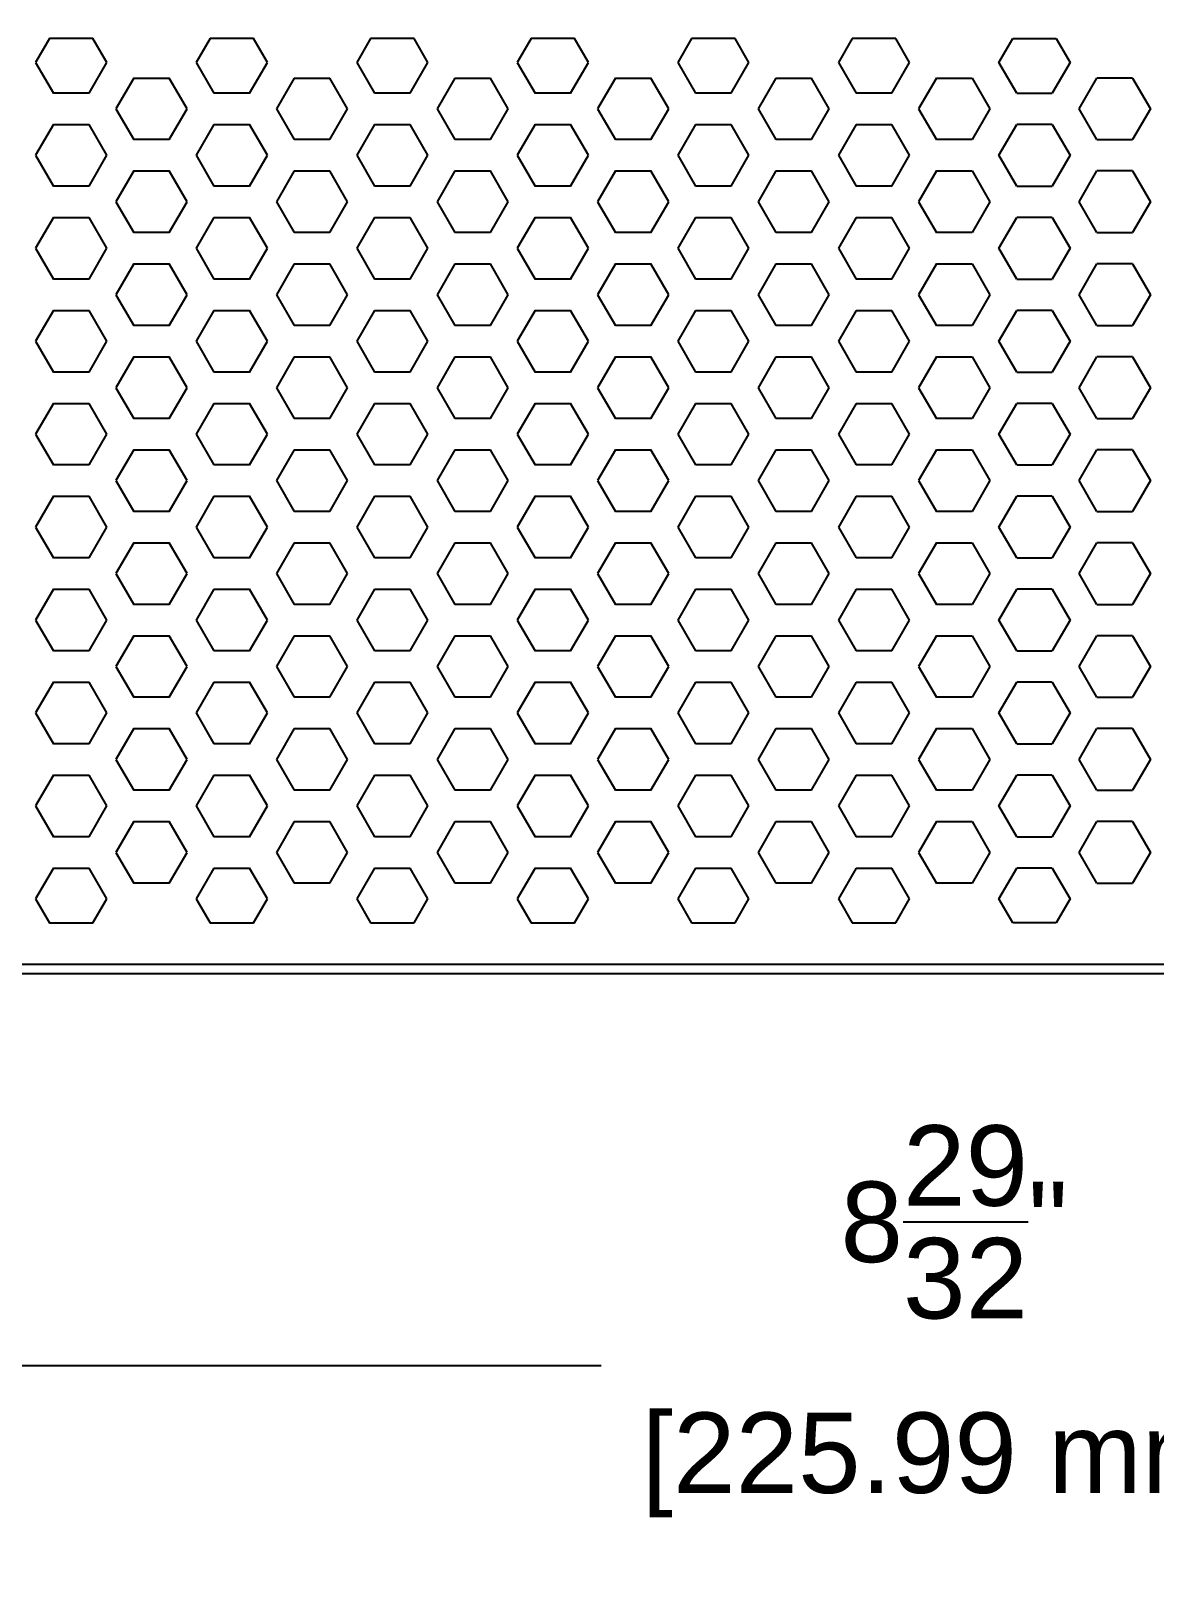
# Model space of a CAD drawing. Header units: inches. Extents: x 0.1 to 21.8, y 1.5 to 18.3.
# Drawn here: x 9.96 to 12.055, y 9.399 to 12.295 of the extents above; entities that cross this region are included whole.
import ezdxf

# ---------------------------------------------------------------- set-up
doc = ezdxf.new("R2010")
doc.units = ezdxf.units.IN
doc.header["$MEASUREMENT"] = 0
doc.layers.get('Defpoints').update_dxf_attribs({"color": 1})
doc.layers.add('Honeycomb', color=7, linetype='Continuous', true_color=0xffffff)
doc.styles.get("Standard").update_dxf_attribs({"font": 'Arial.ttf'})
doc.dimstyles.new('.1 DIM', dxfattribs={"dimscale": 0, "dimtxt": 0.15, "dimasz": 0.1, "dimexe": 0.18, "dimexo": 0.0625, "dimgap": 0.09, "dimtad": 0, "dimtih": 1, "dimtoh": 1, "dimdec": 5, "dimzin": 0, "dimdsep": 46, "dimlunit": 4, "dimtxsty": 'Standard', "dimcen": 0.09, "dimadec": 0, "dimazin": 0, "dimtfac": 1, "dimtdec": 5, "dimtofl": 0, "dimtmove": 0, "dimatfit": 3, "dimfxl": 1, "dimtolj": 1, "dimtzin": 0, "dimarcsym": 0})

# ---------------------------------------------------------------- blocks, each defined once
blk = doc.blocks.new('*D34')
at = {"layer": 'Defpoints', "color": 0, "lineweight": -2, "transparency": 16777216}
for p, q in [((5.7391, 11.5196), (5.7391, 13.0407)), ((17.6225, 11.5196), (17.6225, 13.0407)), ((5.8391, 12.8607), (11.0229, 12.8607)), ((17.5225, 12.8607), (12.3387, 12.8607))]:
    blk.add_line(p, q, dxfattribs=at)
at = {"layer": 'Defpoints', "color": 0, "transparency": 16777216}
for p in [(17.6225, 12.8607), (5.7391, 11.4571), (17.6225, 11.4571)]:
    blk.add_point(p, dxfattribs=at)
for points in [[(5.8391, 12.8773), (5.8391, 12.844), (5.7391, 12.8607)], [(17.5225, 12.8773), (17.5225, 12.844), (17.6225, 12.8607)]]:
    blk.add_solid(points, dxfattribs=at)
at = {"layer": 'Defpoints', "color": 0, "transparency": 16777216, "char_height": 0.15, "attachment_point": 5}
for s, insert in [('\\A1;11{\\H1x;\\S7/8;}"', (11.6808, 13.125)), ('\\A1;[301.84 mm]', (11.6808, 12.6752))]:
    blk.add_mtext(s, dxfattribs=dict(at, insert=insert))
blk = doc.blocks.new('*D35')
at = {"layer": 'Defpoints', "color": 0, "lineweight": -2, "transparency": 16777216}
for p, q in [((7.2322, 10.6786), (7.2322, 9.6283)), ((16.1294, 10.6786), (16.1294, 9.6283)), ((7.3322, 9.8083), (11.0229, 9.8083)), ((16.0294, 9.8083), (12.3387, 9.8083))]:
    blk.add_line(p, q, dxfattribs=at)
at = {"layer": 'Defpoints', "color": 0, "transparency": 16777216}
for p in [(7.2322, 10.7411), (16.1294, 10.7411), (16.1294, 9.8083)]:
    blk.add_point(p, dxfattribs=at)
for points in [[(7.3322, 9.8249), (7.3322, 9.7916), (7.2322, 9.8083)], [(16.0294, 9.8249), (16.0294, 9.7916), (16.1294, 9.8083)]]:
    blk.add_solid(points, dxfattribs=at)
at = {"layer": 'Defpoints', "color": 0, "transparency": 16777216, "char_height": 0.15, "attachment_point": 5}
for s, insert in [('\\A1;8{\\H1x;\\S29/32;}"', (11.6808, 10.0757)), ('\\A1;[225.99 mm]', (11.6808, 9.6228))]:
    blk.add_mtext(s, dxfattribs=dict(at, insert=insert))

msp = doc.modelspace()

# ---------------------------------------------------------------- linework, layer by layer
at = {"layer": 'Honeycomb', "color": 250, "linetype": 'Continuous'}
for p, q in [((9.994696, 12.281185), (9.968936, 12.236569)), ((10.075761, 12.281185), (9.994696, 12.281185)), ((10.10152, 12.236569), (10.075761, 12.281185)), ((10.293891, 12.281185), (10.268131, 12.236569)), ((10.374956, 12.281185), (10.293891, 12.281185)), ((10.400715, 12.236569), (10.374956, 12.281185)), ((10.593086, 12.281185), (10.567326, 12.236569)), ((10.674151, 12.281185), (10.593086, 12.281185)), ((10.69991, 12.236569), (10.674151, 12.281185)), ((10.892281, 12.281185), (10.866522, 12.236569)), ((10.973346, 12.281185), (10.892281, 12.281185)), ((10.999105, 12.236569), (10.973346, 12.281185)), ((11.191476, 12.281185), (11.165717, 12.236569)), ((11.272541, 12.281185), (11.191476, 12.281185)), ((11.2983, 12.236569), (11.272541, 12.281185)), ((11.490671, 12.281185), (11.464912, 12.236569)), ((11.571736, 12.281185), (11.490671, 12.281185)), ((11.597495, 12.236569), (11.571736, 12.281185)), ((11.764107, 12.236569), (11.789866, 12.281185)), ((11.789866, 12.281185), (11.870931, 12.281185)), ((11.870931, 12.281185), (11.89669, 12.236569)), ((9.968936, 12.236569), (10.002082, 12.179158)), ((10.068374, 12.179158), (10.10152, 12.236569)), ((10.268131, 12.236569), (10.301277, 12.179158)), ((10.367569, 12.179158), (10.400715, 12.236569)), ((10.567326, 12.236569), (10.600472, 12.179158)), ((10.666764, 12.179158), (10.69991, 12.236569)), ((10.866522, 12.236569), (10.899667, 12.179158)), ((10.965959, 12.179158), (10.999105, 12.236569)), ((11.165717, 12.236569), (11.198862, 12.179158)), ((11.265154, 12.179158), (11.2983, 12.236569)), ((11.464912, 12.236569), (11.498058, 12.179158)), ((11.564349, 12.179158), (11.597495, 12.236569)), ((11.797253, 12.179158), (11.764107, 12.236569)), ((11.89669, 12.236569), (11.863544, 12.179158)), ((10.15168, 12.20737), (10.118534, 12.149959)), ((10.15168, 12.20737), (10.217972, 12.20737)), ((10.251117, 12.149959), (10.217972, 12.20737)), ((10.450875, 12.20737), (10.417729, 12.149959)), ((10.450875, 12.20737), (10.517167, 12.20737)), ((10.550313, 12.149959), (10.517167, 12.20737)), ((10.75007, 12.20737), (10.716924, 12.149959)), ((10.75007, 12.20737), (10.816362, 12.20737)), ((10.849508, 12.149959), (10.816362, 12.20737)), ((11.049265, 12.20737), (11.016119, 12.149959)), ((11.049265, 12.20737), (11.115557, 12.20737)), ((11.148703, 12.149959), (11.115557, 12.20737)), ((11.34846, 12.20737), (11.315314, 12.149959)), ((11.34846, 12.20737), (11.414752, 12.20737)), ((11.447898, 12.149959), (11.414752, 12.20737)), ((11.647655, 12.20737), (11.614509, 12.149959)), ((11.647655, 12.20737), (11.713947, 12.20737)), ((11.713947, 12.20737), (11.747093, 12.149959)), ((11.913704, 12.149959), (11.94685, 12.20737)), ((12.013142, 12.20737), (11.94685, 12.20737)), ((12.013142, 12.20737), (12.046288, 12.149959)), ((10.068374, 12.179158), (10.002082, 12.179158)), ((10.367569, 12.179158), (10.301277, 12.179158)), ((10.666764, 12.179158), (10.600472, 12.179158)), ((10.965959, 12.179158), (10.899667, 12.179158)), ((11.265154, 12.179158), (11.198862, 12.179158)), ((11.564349, 12.179158), (11.498058, 12.179158)), ((11.797253, 12.179158), (11.863544, 12.179158)), ((10.118534, 12.149959), (10.15168, 12.092549)), ((10.217972, 12.092549), (10.251117, 12.149959)), ((10.417729, 12.149959), (10.450875, 12.092549)), ((10.517167, 12.092549), (10.550313, 12.149959)), ((10.716924, 12.149959), (10.75007, 12.092549)), ((10.816362, 12.092549), (10.849508, 12.149959)), ((11.016119, 12.149959), (11.049265, 12.092549)), ((11.115557, 12.092549), (11.148703, 12.149959)), ((11.315314, 12.149959), (11.34846, 12.092549)), ((11.414752, 12.092549), (11.447898, 12.149959)), ((11.614509, 12.149959), (11.647655, 12.092549)), ((11.747093, 12.149959), (11.713947, 12.092549)), ((11.94685, 12.092549), (11.913704, 12.149959)), ((12.046288, 12.149959), (12.013142, 12.092549)), ((10.002082, 12.120761), (9.968936, 12.06335)), ((10.002082, 12.120761), (10.068374, 12.120761)), ((10.10152, 12.06335), (10.068374, 12.120761)), ((10.301277, 12.120761), (10.268131, 12.06335)), ((10.301277, 12.120761), (10.367569, 12.120761)), ((10.400715, 12.06335), (10.367569, 12.120761)), ((10.600472, 12.120761), (10.567326, 12.06335)), ((10.600472, 12.120761), (10.666764, 12.120761)), ((10.69991, 12.06335), (10.666764, 12.120761)), ((10.899667, 12.120761), (10.866522, 12.06335)), ((10.899667, 12.120761), (10.965959, 12.120761)), ((10.999105, 12.06335), (10.965959, 12.120761)), ((11.198862, 12.120761), (11.165717, 12.06335)), ((11.198862, 12.120761), (11.265154, 12.120761)), ((11.2983, 12.06335), (11.265154, 12.120761)), ((11.498058, 12.120761), (11.464912, 12.06335)), ((11.498058, 12.120761), (11.564349, 12.120761)), ((11.597495, 12.06335), (11.564349, 12.120761)), ((11.764107, 12.06335), (11.797253, 12.120761)), ((11.863544, 12.120761), (11.797253, 12.120761)), ((11.863544, 12.120761), (11.89669, 12.06335)), ((10.217972, 12.092549), (10.15168, 12.092549)), ((10.517167, 12.092549), (10.450875, 12.092549)), ((10.816362, 12.092549), (10.75007, 12.092549)), ((11.115557, 12.092549), (11.049265, 12.092549)), ((11.414752, 12.092549), (11.34846, 12.092549)), ((11.713947, 12.092549), (11.647655, 12.092549)), ((11.94685, 12.092549), (12.013142, 12.092549)), ((9.968936, 12.06335), (10.002082, 12.00594)), ((10.068374, 12.00594), (10.10152, 12.06335)), ((10.268131, 12.06335), (10.301277, 12.00594)), ((10.367569, 12.00594), (10.400715, 12.06335)), ((10.567326, 12.06335), (10.600472, 12.00594)), ((10.666764, 12.00594), (10.69991, 12.06335)), ((10.866522, 12.06335), (10.899667, 12.00594)), ((10.965959, 12.00594), (10.999105, 12.06335)), ((11.165717, 12.06335), (11.198862, 12.00594)), ((11.265154, 12.00594), (11.2983, 12.06335)), ((11.464912, 12.06335), (11.498058, 12.00594)), ((11.564349, 12.00594), (11.597495, 12.06335)), ((11.797253, 12.00594), (11.764107, 12.06335)), ((11.89669, 12.06335), (11.863544, 12.00594)), ((10.15168, 12.034152), (10.118534, 11.976741)), ((10.15168, 12.034152), (10.217972, 12.034152)), ((10.251117, 11.976741), (10.217972, 12.034152)), ((10.450875, 12.034152), (10.417729, 11.976741)), ((10.450875, 12.034152), (10.517167, 12.034152)), ((10.550313, 11.976741), (10.517167, 12.034152)), ((10.75007, 12.034152), (10.716924, 11.976741)), ((10.75007, 12.034152), (10.816362, 12.034152)), ((10.849508, 11.976741), (10.816362, 12.034152)), ((11.049265, 12.034152), (11.016119, 11.976741)), ((11.049265, 12.034152), (11.115557, 12.034152)), ((11.148703, 11.976741), (11.115557, 12.034152)), ((11.34846, 12.034152), (11.315314, 11.976741)), ((11.34846, 12.034152), (11.414752, 12.034152)), ((11.447898, 11.976741), (11.414752, 12.034152)), ((11.647655, 12.034152), (11.614509, 11.976741)), ((11.647655, 12.034152), (11.713947, 12.034152)), ((11.713947, 12.034152), (11.747093, 11.976741)), ((11.913704, 11.976741), (11.94685, 12.034152)), ((12.013142, 12.034152), (11.94685, 12.034152)), ((12.013142, 12.034152), (12.046288, 11.976741)), ((10.068374, 12.00594), (10.002082, 12.00594)), ((10.367569, 12.00594), (10.301277, 12.00594)), ((10.666764, 12.00594), (10.600472, 12.00594)), ((10.965959, 12.00594), (10.899667, 12.00594)), ((11.265154, 12.00594), (11.198862, 12.00594)), ((11.564349, 12.00594), (11.498058, 12.00594)), ((11.797253, 12.00594), (11.863544, 12.00594)), ((10.118534, 11.976741), (10.15168, 11.919331)), ((10.217972, 11.919331), (10.251117, 11.976741)), ((10.417729, 11.976741), (10.450875, 11.919331)), ((10.517167, 11.919331), (10.550313, 11.976741)), ((10.716924, 11.976741), (10.75007, 11.919331)), ((10.816362, 11.919331), (10.849508, 11.976741)), ((11.016119, 11.976741), (11.049265, 11.919331)), ((11.115557, 11.919331), (11.148703, 11.976741)), ((11.315314, 11.976741), (11.34846, 11.919331)), ((11.414752, 11.919331), (11.447898, 11.976741)), ((11.614509, 11.976741), (11.647655, 11.919331)), ((11.747093, 11.976741), (11.713947, 11.919331)), ((11.94685, 11.919331), (11.913704, 11.976741)), ((12.046288, 11.976741), (12.013142, 11.919331)), ((10.002082, 11.947543), (9.968936, 11.890132)), ((10.002082, 11.947543), (10.068374, 11.947543)), ((10.10152, 11.890132), (10.068374, 11.947543)), ((10.301277, 11.947543), (10.268131, 11.890132)), ((10.301277, 11.947543), (10.367569, 11.947543)), ((10.400715, 11.890132), (10.367569, 11.947543)), ((10.600472, 11.947543), (10.567326, 11.890132)), ((10.600472, 11.947543), (10.666764, 11.947543)), ((10.69991, 11.890132), (10.666764, 11.947543)), ((10.899667, 11.947543), (10.866522, 11.890132)), ((10.899667, 11.947543), (10.965959, 11.947543)), ((10.999105, 11.890132), (10.965959, 11.947543)), ((11.198862, 11.947543), (11.165717, 11.890132)), ((11.198862, 11.947543), (11.265154, 11.947543)), ((11.2983, 11.890132), (11.265154, 11.947543)), ((11.498058, 11.947543), (11.464912, 11.890132)), ((11.498058, 11.947543), (11.564349, 11.947543)), ((11.597495, 11.890132), (11.564349, 11.947543)), ((11.764107, 11.890132), (11.797253, 11.947543)), ((11.863544, 11.947543), (11.797253, 11.947543)), ((11.863544, 11.947543), (11.89669, 11.890132)), ((10.217972, 11.919331), (10.15168, 11.919331)), ((10.517167, 11.919331), (10.450875, 11.919331)), ((10.816362, 11.919331), (10.75007, 11.919331)), ((11.115557, 11.919331), (11.049265, 11.919331)), ((11.414752, 11.919331), (11.34846, 11.919331)), ((11.713947, 11.919331), (11.647655, 11.919331)), ((11.94685, 11.919331), (12.013142, 11.919331)), ((9.968936, 11.890132), (10.002082, 11.832722)), ((10.068374, 11.832722), (10.10152, 11.890132)), ((10.268131, 11.890132), (10.301277, 11.832722)), ((10.367569, 11.832722), (10.400715, 11.890132)), ((10.567326, 11.890132), (10.600472, 11.832722)), ((10.666764, 11.832722), (10.69991, 11.890132)), ((10.866522, 11.890132), (10.899667, 11.832722)), ((10.965959, 11.832722), (10.999105, 11.890132)), ((11.165717, 11.890132), (11.198862, 11.832722)), ((11.265154, 11.832722), (11.2983, 11.890132)), ((11.464912, 11.890132), (11.498058, 11.832722)), ((11.564349, 11.832722), (11.597495, 11.890132)), ((11.797253, 11.832722), (11.764107, 11.890132)), ((11.89669, 11.890132), (11.863544, 11.832722)), ((10.15168, 11.860933), (10.118534, 11.803523)), ((10.15168, 11.860933), (10.217972, 11.860933)), ((10.251117, 11.803523), (10.217972, 11.860933)), ((10.450875, 11.860933), (10.417729, 11.803523)), ((10.450875, 11.860933), (10.517167, 11.860933)), ((10.550313, 11.803523), (10.517167, 11.860933)), ((10.75007, 11.860933), (10.716924, 11.803523)), ((10.75007, 11.860933), (10.816362, 11.860933)), ((10.849508, 11.803523), (10.816362, 11.860933)), ((11.049265, 11.860933), (11.016119, 11.803523)), ((11.049265, 11.860933), (11.115557, 11.860933)), ((11.148703, 11.803523), (11.115557, 11.860933)), ((11.34846, 11.860933), (11.315314, 11.803523)), ((11.34846, 11.860933), (11.414752, 11.860933)), ((11.447898, 11.803523), (11.414752, 11.860933)), ((11.647655, 11.860933), (11.614509, 11.803523)), ((11.647655, 11.860933), (11.713947, 11.860933)), ((11.713947, 11.860933), (11.747093, 11.803523)), ((11.913704, 11.803523), (11.94685, 11.860933)), ((12.013142, 11.860933), (11.94685, 11.860933)), ((12.013142, 11.860933), (12.046288, 11.803523)), ((10.068374, 11.832722), (10.002082, 11.832722)), ((10.367569, 11.832722), (10.301277, 11.832722)), ((10.666764, 11.832722), (10.600472, 11.832722)), ((10.965959, 11.832722), (10.899667, 11.832722)), ((11.265154, 11.832722), (11.198862, 11.832722)), ((11.564349, 11.832722), (11.498058, 11.832722)), ((11.797253, 11.832722), (11.863544, 11.832722)), ((10.118534, 11.803523), (10.15168, 11.746113)), ((10.217972, 11.746113), (10.251117, 11.803523)), ((10.417729, 11.803523), (10.450875, 11.746113)), ((10.517167, 11.746113), (10.550313, 11.803523)), ((10.716924, 11.803523), (10.75007, 11.746113)), ((10.816362, 11.746113), (10.849508, 11.803523)), ((11.016119, 11.803523), (11.049265, 11.746113)), ((11.115557, 11.746113), (11.148703, 11.803523)), ((11.315314, 11.803523), (11.34846, 11.746113)), ((11.414752, 11.746113), (11.447898, 11.803523)), ((11.614509, 11.803523), (11.647655, 11.746113)), ((11.747093, 11.803523), (11.713947, 11.746113)), ((11.94685, 11.746113), (11.913704, 11.803523)), ((12.046288, 11.803523), (12.013142, 11.746113)), ((10.002082, 11.774324), (9.968936, 11.716914)), ((10.002082, 11.774324), (10.068374, 11.774324)), ((10.10152, 11.716914), (10.068374, 11.774324)), ((10.301277, 11.774324), (10.268131, 11.716914)), ((10.301277, 11.774324), (10.367569, 11.774324)), ((10.400715, 11.716914), (10.367569, 11.774324)), ((10.600472, 11.774324), (10.567326, 11.716914)), ((10.600472, 11.774324), (10.666764, 11.774324)), ((10.69991, 11.716914), (10.666764, 11.774324)), ((10.899667, 11.774324), (10.866522, 11.716914)), ((10.899667, 11.774324), (10.965959, 11.774324)), ((10.999105, 11.716914), (10.965959, 11.774324)), ((11.198862, 11.774324), (11.165717, 11.716914)), ((11.198862, 11.774324), (11.265154, 11.774324)), ((11.2983, 11.716914), (11.265154, 11.774324)), ((11.498058, 11.774324), (11.464912, 11.716914)), ((11.498058, 11.774324), (11.564349, 11.774324)), ((11.597495, 11.716914), (11.564349, 11.774324)), ((11.764107, 11.716914), (11.797253, 11.774324)), ((11.863544, 11.774324), (11.797253, 11.774324)), ((11.863544, 11.774324), (11.89669, 11.716914)), ((10.217972, 11.746113), (10.15168, 11.746113)), ((10.517167, 11.746113), (10.450875, 11.746113)), ((10.816362, 11.746113), (10.75007, 11.746113)), ((11.115557, 11.746113), (11.049265, 11.746113)), ((11.414752, 11.746113), (11.34846, 11.746113)), ((11.713947, 11.746113), (11.647655, 11.746113)), ((11.94685, 11.746113), (12.013142, 11.746113)), ((9.968936, 11.716914), (10.002082, 11.659504)), ((10.068374, 11.659504), (10.10152, 11.716914)), ((10.268131, 11.716914), (10.301277, 11.659504)), ((10.367569, 11.659504), (10.400715, 11.716914)), ((10.567326, 11.716914), (10.600472, 11.659504)), ((10.666764, 11.659504), (10.69991, 11.716914)), ((10.866522, 11.716914), (10.899667, 11.659504)), ((10.965959, 11.659504), (10.999105, 11.716914)), ((11.165717, 11.716914), (11.198862, 11.659504)), ((11.265154, 11.659504), (11.2983, 11.716914)), ((11.464912, 11.716914), (11.498058, 11.659504)), ((11.564349, 11.659504), (11.597495, 11.716914)), ((11.797253, 11.659504), (11.764107, 11.716914)), ((11.89669, 11.716914), (11.863544, 11.659504)), ((10.15168, 11.687715), (10.118534, 11.630305)), ((10.15168, 11.687715), (10.217972, 11.687715)), ((10.251117, 11.630305), (10.217972, 11.687715)), ((10.450875, 11.687715), (10.417729, 11.630305)), ((10.450875, 11.687715), (10.517167, 11.687715)), ((10.550313, 11.630305), (10.517167, 11.687715)), ((10.75007, 11.687715), (10.716924, 11.630305)), ((10.75007, 11.687715), (10.816362, 11.687715)), ((10.849508, 11.630305), (10.816362, 11.687715)), ((11.049265, 11.687715), (11.016119, 11.630305)), ((11.049265, 11.687715), (11.115557, 11.687715)), ((11.148703, 11.630305), (11.115557, 11.687715)), ((11.34846, 11.687715), (11.315314, 11.630305)), ((11.34846, 11.687715), (11.414752, 11.687715)), ((11.447898, 11.630305), (11.414752, 11.687715)), ((11.647655, 11.687715), (11.614509, 11.630305)), ((11.647655, 11.687715), (11.713947, 11.687715)), ((11.713947, 11.687715), (11.747093, 11.630305)), ((11.913704, 11.630305), (11.94685, 11.687715)), ((12.013142, 11.687715), (11.94685, 11.687715)), ((12.013142, 11.687715), (12.046288, 11.630305)), ((10.068374, 11.659504), (10.002082, 11.659504)), ((10.367569, 11.659504), (10.301277, 11.659504)), ((10.666764, 11.659504), (10.600472, 11.659504)), ((10.965959, 11.659504), (10.899667, 11.659504)), ((11.265154, 11.659504), (11.198862, 11.659504)), ((11.564349, 11.659504), (11.498058, 11.659504)), ((11.797253, 11.659504), (11.863544, 11.659504)), ((10.118534, 11.630305), (10.15168, 11.572894)), ((10.217972, 11.572894), (10.251117, 11.630305)), ((10.417729, 11.630305), (10.450875, 11.572894)), ((10.517167, 11.572894), (10.550313, 11.630305)), ((10.716924, 11.630305), (10.75007, 11.572894)), ((10.816362, 11.572894), (10.849508, 11.630305)), ((11.016119, 11.630305), (11.049265, 11.572894)), ((11.115557, 11.572894), (11.148703, 11.630305)), ((11.315314, 11.630305), (11.34846, 11.572894)), ((11.414752, 11.572894), (11.447898, 11.630305)), ((11.614509, 11.630305), (11.647655, 11.572894)), ((11.747093, 11.630305), (11.713947, 11.572894)), ((11.94685, 11.572894), (11.913704, 11.630305)), ((12.046288, 11.630305), (12.013142, 11.572894)), ((10.002082, 11.601106), (9.968936, 11.543696)), ((10.002082, 11.601106), (10.068374, 11.601106)), ((10.10152, 11.543696), (10.068374, 11.601106)), ((10.301277, 11.601106), (10.268131, 11.543696)), ((10.301277, 11.601106), (10.367569, 11.601106)), ((10.400715, 11.543696), (10.367569, 11.601106)), ((10.600472, 11.601106), (10.567326, 11.543696)), ((10.600472, 11.601106), (10.666764, 11.601106)), ((10.69991, 11.543696), (10.666764, 11.601106)), ((10.899667, 11.601106), (10.866522, 11.543696)), ((10.899667, 11.601106), (10.965959, 11.601106)), ((10.999105, 11.543696), (10.965959, 11.601106)), ((11.198862, 11.601106), (11.165717, 11.543696)), ((11.198862, 11.601106), (11.265154, 11.601106)), ((11.2983, 11.543696), (11.265154, 11.601106)), ((11.498058, 11.601106), (11.464912, 11.543696)), ((11.498058, 11.601106), (11.564349, 11.601106)), ((11.597495, 11.543696), (11.564349, 11.601106)), ((11.764107, 11.543696), (11.797253, 11.601106)), ((11.863544, 11.601106), (11.797253, 11.601106)), ((11.863544, 11.601106), (11.89669, 11.543696)), ((10.217972, 11.572894), (10.15168, 11.572894)), ((10.517167, 11.572894), (10.450875, 11.572894)), ((10.816362, 11.572894), (10.75007, 11.572894)), ((11.115557, 11.572894), (11.049265, 11.572894)), ((11.414752, 11.572894), (11.34846, 11.572894)), ((11.713947, 11.572894), (11.647655, 11.572894)), ((11.94685, 11.572894), (12.013142, 11.572894)), ((9.968936, 11.543696), (10.002082, 11.486285)), ((10.068374, 11.486285), (10.10152, 11.543696)), ((10.268131, 11.543696), (10.301277, 11.486285)), ((10.367569, 11.486285), (10.400715, 11.543696)), ((10.567326, 11.543696), (10.600472, 11.486285)), ((10.666764, 11.486285), (10.69991, 11.543696)), ((10.866522, 11.543696), (10.899667, 11.486285)), ((10.965959, 11.486285), (10.999105, 11.543696)), ((11.165717, 11.543696), (11.198862, 11.486285)), ((11.265154, 11.486285), (11.2983, 11.543696)), ((11.464912, 11.543696), (11.498058, 11.486285)), ((11.564349, 11.486285), (11.597495, 11.543696)), ((11.797253, 11.486285), (11.764107, 11.543696)), ((11.89669, 11.543696), (11.863544, 11.486285)), ((10.15168, 11.514497), (10.118534, 11.457087)), ((10.15168, 11.514497), (10.217972, 11.514497)), ((10.251117, 11.457087), (10.217972, 11.514497)), ((10.450875, 11.514497), (10.417729, 11.457087)), ((10.450875, 11.514497), (10.517167, 11.514497)), ((10.550313, 11.457087), (10.517167, 11.514497)), ((10.75007, 11.514497), (10.716924, 11.457087)), ((10.75007, 11.514497), (10.816362, 11.514497)), ((10.849508, 11.457087), (10.816362, 11.514497)), ((11.049265, 11.514497), (11.016119, 11.457087)), ((11.049265, 11.514497), (11.115557, 11.514497)), ((11.148703, 11.457087), (11.115557, 11.514497)), ((11.34846, 11.514497), (11.315314, 11.457087)), ((11.34846, 11.514497), (11.414752, 11.514497)), ((11.447898, 11.457087), (11.414752, 11.514497)), ((11.647655, 11.514497), (11.614509, 11.457087)), ((11.647655, 11.514497), (11.713947, 11.514497)), ((11.713947, 11.514497), (11.747093, 11.457087)), ((11.913704, 11.457087), (11.94685, 11.514497)), ((12.013142, 11.514497), (11.94685, 11.514497)), ((12.013142, 11.514497), (12.046288, 11.457087)), ((10.068374, 11.486285), (10.002082, 11.486285)), ((10.367569, 11.486285), (10.301277, 11.486285)), ((10.666764, 11.486285), (10.600472, 11.486285)), ((10.965959, 11.486285), (10.899667, 11.486285)), ((11.265154, 11.486285), (11.198862, 11.486285)), ((11.564349, 11.486285), (11.498058, 11.486285)), ((11.797253, 11.486285), (11.863544, 11.486285)), ((10.118534, 11.457087), (10.15168, 11.399676)), ((10.217972, 11.399676), (10.251117, 11.457087)), ((10.417729, 11.457087), (10.450875, 11.399676)), ((10.517167, 11.399676), (10.550313, 11.457087)), ((10.716924, 11.457087), (10.75007, 11.399676)), ((10.816362, 11.399676), (10.849508, 11.457087)), ((11.016119, 11.457087), (11.049265, 11.399676)), ((11.115557, 11.399676), (11.148703, 11.457087)), ((11.315314, 11.457087), (11.34846, 11.399676)), ((11.414752, 11.399676), (11.447898, 11.457087)), ((11.614509, 11.457087), (11.647655, 11.399676)), ((11.747093, 11.457087), (11.713947, 11.399676)), ((11.94685, 11.399676), (11.913704, 11.457087)), ((12.046288, 11.457087), (12.013142, 11.399676)), ((10.002082, 11.427888), (9.968936, 11.370478)), ((10.002082, 11.427888), (10.068374, 11.427888)), ((10.10152, 11.370478), (10.068374, 11.427888)), ((10.301277, 11.427888), (10.268131, 11.370478)), ((10.301277, 11.427888), (10.367569, 11.427888)), ((10.400715, 11.370478), (10.367569, 11.427888)), ((10.600472, 11.427888), (10.567326, 11.370478)), ((10.600472, 11.427888), (10.666764, 11.427888)), ((10.69991, 11.370478), (10.666764, 11.427888)), ((10.899667, 11.427888), (10.866522, 11.370478)), ((10.899667, 11.427888), (10.965959, 11.427888)), ((10.999105, 11.370478), (10.965959, 11.427888)), ((11.198862, 11.427888), (11.165717, 11.370478)), ((11.198862, 11.427888), (11.265154, 11.427888)), ((11.2983, 11.370478), (11.265154, 11.427888)), ((11.498058, 11.427888), (11.464912, 11.370478)), ((11.498058, 11.427888), (11.564349, 11.427888)), ((11.597495, 11.370478), (11.564349, 11.427888)), ((11.764107, 11.370478), (11.797253, 11.427888)), ((11.863544, 11.427888), (11.797253, 11.427888)), ((11.863544, 11.427888), (11.89669, 11.370478)), ((10.217972, 11.399676), (10.15168, 11.399676)), ((10.517167, 11.399676), (10.450875, 11.399676)), ((10.816362, 11.399676), (10.75007, 11.399676)), ((11.115557, 11.399676), (11.049265, 11.399676)), ((11.414752, 11.399676), (11.34846, 11.399676)), ((11.713947, 11.399676), (11.647655, 11.399676)), ((11.94685, 11.399676), (12.013142, 11.399676)), ((9.968936, 11.370478), (10.002082, 11.313067)), ((10.068374, 11.313067), (10.10152, 11.370478)), ((10.268131, 11.370478), (10.301277, 11.313067)), ((10.367569, 11.313067), (10.400715, 11.370478)), ((10.567326, 11.370478), (10.600472, 11.313067)), ((10.666764, 11.313067), (10.69991, 11.370478)), ((10.866522, 11.370478), (10.899667, 11.313067)), ((10.965959, 11.313067), (10.999105, 11.370478)), ((11.165717, 11.370478), (11.198862, 11.313067)), ((11.265154, 11.313067), (11.2983, 11.370478)), ((11.464912, 11.370478), (11.498058, 11.313067)), ((11.564349, 11.313067), (11.597495, 11.370478)), ((11.797253, 11.313067), (11.764107, 11.370478)), ((11.89669, 11.370478), (11.863544, 11.313067)), ((10.15168, 11.341279), (10.118534, 11.283868)), ((10.15168, 11.341279), (10.217972, 11.341279)), ((10.251117, 11.283868), (10.217972, 11.341279)), ((10.450875, 11.341279), (10.417729, 11.283868)), ((10.450875, 11.341279), (10.517167, 11.341279)), ((10.550313, 11.283868), (10.517167, 11.341279)), ((10.75007, 11.341279), (10.716924, 11.283868)), ((10.75007, 11.341279), (10.816362, 11.341279)), ((10.849508, 11.283868), (10.816362, 11.341279)), ((11.049265, 11.341279), (11.016119, 11.283868)), ((11.049265, 11.341279), (11.115557, 11.341279)), ((11.148703, 11.283868), (11.115557, 11.341279)), ((11.34846, 11.341279), (11.315314, 11.283868)), ((11.34846, 11.341279), (11.414752, 11.341279)), ((11.447898, 11.283868), (11.414752, 11.341279)), ((11.647655, 11.341279), (11.614509, 11.283868)), ((11.647655, 11.341279), (11.713947, 11.341279)), ((11.713947, 11.341279), (11.747093, 11.283868)), ((11.913704, 11.283868), (11.94685, 11.341279)), ((12.013142, 11.341279), (11.94685, 11.341279)), ((12.013142, 11.341279), (12.046288, 11.283868)), ((10.068374, 11.313067), (10.002082, 11.313067)), ((10.367569, 11.313067), (10.301277, 11.313067)), ((10.666764, 11.313067), (10.600472, 11.313067)), ((10.965959, 11.313067), (10.899667, 11.313067)), ((11.265154, 11.313067), (11.198862, 11.313067)), ((11.564349, 11.313067), (11.498058, 11.313067)), ((11.797253, 11.313067), (11.863544, 11.313067)), ((10.118534, 11.283868), (10.15168, 11.226458)), ((10.217972, 11.226458), (10.251117, 11.283868)), ((10.417729, 11.283868), (10.450875, 11.226458)), ((10.517167, 11.226458), (10.550313, 11.283868)), ((10.716924, 11.283868), (10.75007, 11.226458)), ((10.816362, 11.226458), (10.849508, 11.283868)), ((11.016119, 11.283868), (11.049265, 11.226458)), ((11.115557, 11.226458), (11.148703, 11.283868)), ((11.315314, 11.283868), (11.34846, 11.226458)), ((11.414752, 11.226458), (11.447898, 11.283868)), ((11.614509, 11.283868), (11.647655, 11.226458)), ((11.747093, 11.283868), (11.713947, 11.226458)), ((11.94685, 11.226458), (11.913704, 11.283868)), ((12.046288, 11.283868), (12.013142, 11.226458)), ((10.002082, 11.25467), (9.968936, 11.197259)), ((10.002082, 11.25467), (10.068374, 11.25467)), ((10.10152, 11.197259), (10.068374, 11.25467)), ((10.301277, 11.25467), (10.268131, 11.197259)), ((10.301277, 11.25467), (10.367569, 11.25467)), ((10.400715, 11.197259), (10.367569, 11.25467)), ((10.600472, 11.25467), (10.567326, 11.197259)), ((10.600472, 11.25467), (10.666764, 11.25467)), ((10.69991, 11.197259), (10.666764, 11.25467)), ((10.899667, 11.25467), (10.866522, 11.197259)), ((10.899667, 11.25467), (10.965959, 11.25467)), ((10.999105, 11.197259), (10.965959, 11.25467)), ((11.198862, 11.25467), (11.165717, 11.197259)), ((11.198862, 11.25467), (11.265154, 11.25467)), ((11.2983, 11.197259), (11.265154, 11.25467)), ((11.498058, 11.25467), (11.464912, 11.197259)), ((11.498058, 11.25467), (11.564349, 11.25467)), ((11.597495, 11.197259), (11.564349, 11.25467)), ((11.764107, 11.197259), (11.797253, 11.25467)), ((11.863544, 11.25467), (11.797253, 11.25467)), ((11.863544, 11.25467), (11.89669, 11.197259)), ((10.217972, 11.226458), (10.15168, 11.226458)), ((10.517167, 11.226458), (10.450875, 11.226458)), ((10.816362, 11.226458), (10.75007, 11.226458)), ((11.115557, 11.226458), (11.049265, 11.226458)), ((11.414752, 11.226458), (11.34846, 11.226458)), ((11.713947, 11.226458), (11.647655, 11.226458)), ((11.94685, 11.226458), (12.013142, 11.226458)), ((9.968936, 11.197259), (10.002082, 11.139849)), ((10.068374, 11.139849), (10.10152, 11.197259)), ((10.268131, 11.197259), (10.301277, 11.139849)), ((10.367569, 11.139849), (10.400715, 11.197259)), ((10.567326, 11.197259), (10.600472, 11.139849)), ((10.666764, 11.139849), (10.69991, 11.197259)), ((10.866522, 11.197259), (10.899667, 11.139849)), ((10.965959, 11.139849), (10.999105, 11.197259)), ((11.165717, 11.197259), (11.198862, 11.139849)), ((11.265154, 11.139849), (11.2983, 11.197259)), ((11.464912, 11.197259), (11.498058, 11.139849)), ((11.564349, 11.139849), (11.597495, 11.197259)), ((11.797253, 11.139849), (11.764107, 11.197259)), ((11.89669, 11.197259), (11.863544, 11.139849)), ((10.15168, 11.168061), (10.118534, 11.11065)), ((10.15168, 11.168061), (10.217972, 11.168061)), ((10.251117, 11.11065), (10.217972, 11.168061)), ((10.450875, 11.168061), (10.417729, 11.11065)), ((10.450875, 11.168061), (10.517167, 11.168061)), ((10.550313, 11.11065), (10.517167, 11.168061)), ((10.75007, 11.168061), (10.716924, 11.11065)), ((10.75007, 11.168061), (10.816362, 11.168061)), ((10.849508, 11.11065), (10.816362, 11.168061)), ((11.049265, 11.168061), (11.016119, 11.11065)), ((11.049265, 11.168061), (11.115557, 11.168061)), ((11.148703, 11.11065), (11.115557, 11.168061)), ((11.34846, 11.168061), (11.315314, 11.11065)), ((11.34846, 11.168061), (11.414752, 11.168061)), ((11.447898, 11.11065), (11.414752, 11.168061)), ((11.647655, 11.168061), (11.614509, 11.11065)), ((11.647655, 11.168061), (11.713947, 11.168061)), ((11.713947, 11.168061), (11.747093, 11.11065)), ((11.913704, 11.11065), (11.94685, 11.168061)), ((12.013142, 11.168061), (11.94685, 11.168061)), ((12.013142, 11.168061), (12.046288, 11.11065)), ((10.068374, 11.139849), (10.002082, 11.139849)), ((10.367569, 11.139849), (10.301277, 11.139849)), ((10.666764, 11.139849), (10.600472, 11.139849)), ((10.965959, 11.139849), (10.899667, 11.139849)), ((11.265154, 11.139849), (11.198862, 11.139849)), ((11.564349, 11.139849), (11.498058, 11.139849)), ((11.797253, 11.139849), (11.863544, 11.139849)), ((10.118534, 11.11065), (10.15168, 11.05324)), ((10.217972, 11.05324), (10.251117, 11.11065)), ((10.417729, 11.11065), (10.450875, 11.05324)), ((10.517167, 11.05324), (10.550313, 11.11065)), ((10.716924, 11.11065), (10.75007, 11.05324)), ((10.816362, 11.05324), (10.849508, 11.11065)), ((11.016119, 11.11065), (11.049265, 11.05324)), ((11.115557, 11.05324), (11.148703, 11.11065)), ((11.315314, 11.11065), (11.34846, 11.05324)), ((11.414752, 11.05324), (11.447898, 11.11065)), ((11.614509, 11.11065), (11.647655, 11.05324)), ((11.747093, 11.11065), (11.713947, 11.05324)), ((11.94685, 11.05324), (11.913704, 11.11065)), ((12.046288, 11.11065), (12.013142, 11.05324)), ((10.002082, 11.081452), (9.968936, 11.024041)), ((10.002082, 11.081452), (10.068374, 11.081452)), ((10.10152, 11.024041), (10.068374, 11.081452)), ((10.301277, 11.081452), (10.268131, 11.024041)), ((10.301277, 11.081452), (10.367569, 11.081452)), ((10.400715, 11.024041), (10.367569, 11.081452)), ((10.600472, 11.081452), (10.567326, 11.024041)), ((10.600472, 11.081452), (10.666764, 11.081452)), ((10.69991, 11.024041), (10.666764, 11.081452)), ((10.899667, 11.081452), (10.866522, 11.024041)), ((10.899667, 11.081452), (10.965959, 11.081452)), ((10.999105, 11.024041), (10.965959, 11.081452)), ((11.198862, 11.081452), (11.165717, 11.024041)), ((11.198862, 11.081452), (11.265154, 11.081452)), ((11.2983, 11.024041), (11.265154, 11.081452)), ((11.498058, 11.081452), (11.464912, 11.024041)), ((11.498058, 11.081452), (11.564349, 11.081452)), ((11.597495, 11.024041), (11.564349, 11.081452)), ((11.764107, 11.024041), (11.797253, 11.081452)), ((11.863544, 11.081452), (11.797253, 11.081452)), ((11.863544, 11.081452), (11.89669, 11.024041)), ((10.217972, 11.05324), (10.15168, 11.05324)), ((10.517167, 11.05324), (10.450875, 11.05324)), ((10.816362, 11.05324), (10.75007, 11.05324)), ((11.115557, 11.05324), (11.049265, 11.05324)), ((11.414752, 11.05324), (11.34846, 11.05324)), ((11.713947, 11.05324), (11.647655, 11.05324)), ((11.94685, 11.05324), (12.013142, 11.05324)), ((9.968936, 11.024041), (10.002082, 10.966631)), ((10.068374, 10.966631), (10.10152, 11.024041)), ((10.268131, 11.024041), (10.301277, 10.966631)), ((10.367569, 10.966631), (10.400715, 11.024041)), ((10.567326, 11.024041), (10.600472, 10.966631)), ((10.666764, 10.966631), (10.69991, 11.024041)), ((10.866522, 11.024041), (10.899667, 10.966631)), ((10.965959, 10.966631), (10.999105, 11.024041)), ((11.165717, 11.024041), (11.198862, 10.966631)), ((11.265154, 10.966631), (11.2983, 11.024041)), ((11.464912, 11.024041), (11.498058, 10.966631)), ((11.564349, 10.966631), (11.597495, 11.024041)), ((11.797253, 10.966631), (11.764107, 11.024041)), ((11.89669, 11.024041), (11.863544, 10.966631)), ((10.15168, 10.994842), (10.118534, 10.937432)), ((10.15168, 10.994842), (10.217972, 10.994842)), ((10.251117, 10.937432), (10.217972, 10.994842)), ((10.450875, 10.994842), (10.417729, 10.937432)), ((10.450875, 10.994842), (10.517167, 10.994842)), ((10.550313, 10.937432), (10.517167, 10.994842)), ((10.75007, 10.994842), (10.716924, 10.937432)), ((10.75007, 10.994842), (10.816362, 10.994842)), ((10.849508, 10.937432), (10.816362, 10.994842)), ((11.049265, 10.994842), (11.016119, 10.937432)), ((11.049265, 10.994842), (11.115557, 10.994842)), ((11.148703, 10.937432), (11.115557, 10.994842)), ((11.34846, 10.994842), (11.315314, 10.937432)), ((11.34846, 10.994842), (11.414752, 10.994842)), ((11.447898, 10.937432), (11.414752, 10.994842)), ((11.647655, 10.994842), (11.614509, 10.937432)), ((11.647655, 10.994842), (11.713947, 10.994842)), ((11.713947, 10.994842), (11.747093, 10.937432)), ((11.913704, 10.937432), (11.94685, 10.994842)), ((12.013142, 10.994842), (11.94685, 10.994842)), ((12.013142, 10.994842), (12.046288, 10.937432)), ((10.068374, 10.966631), (10.002082, 10.966631)), ((10.367569, 10.966631), (10.301277, 10.966631)), ((10.666764, 10.966631), (10.600472, 10.966631)), ((10.965959, 10.966631), (10.899667, 10.966631)), ((11.265154, 10.966631), (11.198862, 10.966631)), ((11.564349, 10.966631), (11.498058, 10.966631)), ((11.797253, 10.966631), (11.863544, 10.966631)), ((10.118534, 10.937432), (10.15168, 10.880022)), ((10.217972, 10.880022), (10.251117, 10.937432)), ((10.417729, 10.937432), (10.450875, 10.880022)), ((10.517167, 10.880022), (10.550313, 10.937432)), ((10.716924, 10.937432), (10.75007, 10.880022)), ((10.816362, 10.880022), (10.849508, 10.937432)), ((11.016119, 10.937432), (11.049265, 10.880022)), ((11.115557, 10.880022), (11.148703, 10.937432)), ((11.315314, 10.937432), (11.34846, 10.880022)), ((11.414752, 10.880022), (11.447898, 10.937432)), ((11.614509, 10.937432), (11.647655, 10.880022)), ((11.747093, 10.937432), (11.713947, 10.880022)), ((11.94685, 10.880022), (11.913704, 10.937432)), ((12.046288, 10.937432), (12.013142, 10.880022)), ((10.002082, 10.908233), (9.968936, 10.850823)), ((10.002082, 10.908233), (10.068374, 10.908233)), ((10.10152, 10.850823), (10.068374, 10.908233)), ((10.301277, 10.908233), (10.268131, 10.850823)), ((10.301277, 10.908233), (10.367569, 10.908233)), ((10.400715, 10.850823), (10.367569, 10.908233)), ((10.600472, 10.908233), (10.567326, 10.850823)), ((10.600472, 10.908233), (10.666764, 10.908233)), ((10.69991, 10.850823), (10.666764, 10.908233)), ((10.899667, 10.908233), (10.866522, 10.850823)), ((10.899667, 10.908233), (10.965959, 10.908233)), ((10.999105, 10.850823), (10.965959, 10.908233)), ((11.198862, 10.908233), (11.165717, 10.850823)), ((11.198862, 10.908233), (11.265154, 10.908233)), ((11.2983, 10.850823), (11.265154, 10.908233)), ((11.498058, 10.908233), (11.464912, 10.850823)), ((11.498058, 10.908233), (11.564349, 10.908233)), ((11.597495, 10.850823), (11.564349, 10.908233)), ((11.764107, 10.850823), (11.797253, 10.908233)), ((11.863544, 10.908233), (11.797253, 10.908233)), ((11.863544, 10.908233), (11.89669, 10.850823)), ((10.217972, 10.880022), (10.15168, 10.880022)), ((10.517167, 10.880022), (10.450875, 10.880022)), ((10.816362, 10.880022), (10.75007, 10.880022)), ((11.115557, 10.880022), (11.049265, 10.880022)), ((11.414752, 10.880022), (11.34846, 10.880022)), ((11.713947, 10.880022), (11.647655, 10.880022)), ((11.94685, 10.880022), (12.013142, 10.880022)), ((9.968936, 10.850823), (10.002082, 10.793413)), ((10.068374, 10.793413), (10.10152, 10.850823)), ((10.268131, 10.850823), (10.301277, 10.793413)), ((10.367569, 10.793413), (10.400715, 10.850823)), ((10.567326, 10.850823), (10.600472, 10.793413)), ((10.666764, 10.793413), (10.69991, 10.850823)), ((10.866522, 10.850823), (10.899667, 10.793413)), ((10.965959, 10.793413), (10.999105, 10.850823)), ((11.165717, 10.850823), (11.198862, 10.793413)), ((11.265154, 10.793413), (11.2983, 10.850823)), ((11.464912, 10.850823), (11.498058, 10.793413)), ((11.564349, 10.793413), (11.597495, 10.850823)), ((11.797253, 10.793413), (11.764107, 10.850823)), ((11.89669, 10.850823), (11.863544, 10.793413)), ((10.15168, 10.821624), (10.118534, 10.764214)), ((10.15168, 10.821624), (10.217972, 10.821624)), ((10.251117, 10.764214), (10.217972, 10.821624)), ((10.450875, 10.821624), (10.417729, 10.764214)), ((10.450875, 10.821624), (10.517167, 10.821624)), ((10.550313, 10.764214), (10.517167, 10.821624)), ((10.75007, 10.821624), (10.716924, 10.764214)), ((10.75007, 10.821624), (10.816362, 10.821624)), ((10.849508, 10.764214), (10.816362, 10.821624)), ((11.049265, 10.821624), (11.016119, 10.764214)), ((11.049265, 10.821624), (11.115557, 10.821624)), ((11.148703, 10.764214), (11.115557, 10.821624)), ((11.34846, 10.821624), (11.315314, 10.764214)), ((11.34846, 10.821624), (11.414752, 10.821624)), ((11.447898, 10.764214), (11.414752, 10.821624)), ((11.647655, 10.821624), (11.614509, 10.764214)), ((11.647655, 10.821624), (11.713947, 10.821624)), ((11.713947, 10.821624), (11.747093, 10.764214)), ((11.913704, 10.764214), (11.94685, 10.821624)), ((12.013142, 10.821624), (11.94685, 10.821624)), ((12.013142, 10.821624), (12.046288, 10.764214)), ((10.068374, 10.793413), (10.002082, 10.793413)), ((10.367569, 10.793413), (10.301277, 10.793413)), ((10.666764, 10.793413), (10.600472, 10.793413)), ((10.965959, 10.793413), (10.899667, 10.793413)), ((11.265154, 10.793413), (11.198862, 10.793413)), ((11.564349, 10.793413), (11.498058, 10.793413)), ((11.797253, 10.793413), (11.863544, 10.793413)), ((10.118534, 10.764214), (10.15168, 10.706803)), ((10.217972, 10.706803), (10.251117, 10.764214)), ((10.417729, 10.764214), (10.450875, 10.706803)), ((10.517167, 10.706803), (10.550313, 10.764214)), ((10.716924, 10.764214), (10.75007, 10.706803)), ((10.816362, 10.706803), (10.849508, 10.764214)), ((11.016119, 10.764214), (11.049265, 10.706803)), ((11.115557, 10.706803), (11.148703, 10.764214)), ((11.315314, 10.764214), (11.34846, 10.706803)), ((11.414752, 10.706803), (11.447898, 10.764214)), ((11.614509, 10.764214), (11.647655, 10.706803)), ((11.747093, 10.764214), (11.713947, 10.706803)), ((11.94685, 10.706803), (11.913704, 10.764214)), ((12.046288, 10.764214), (12.013142, 10.706803)), ((10.002082, 10.735015), (9.968936, 10.677605)), ((10.002082, 10.735015), (10.068374, 10.735015)), ((10.10152, 10.677605), (10.068374, 10.735015)), ((10.301277, 10.735015), (10.268131, 10.677605)), ((10.301277, 10.735015), (10.367569, 10.735015)), ((10.400715, 10.677605), (10.367569, 10.735015)), ((10.600472, 10.735015), (10.567326, 10.677605)), ((10.600472, 10.735015), (10.666764, 10.735015)), ((10.69991, 10.677605), (10.666764, 10.735015)), ((10.899667, 10.735015), (10.866522, 10.677605)), ((10.899667, 10.735015), (10.965959, 10.735015)), ((10.999105, 10.677605), (10.965959, 10.735015)), ((11.198862, 10.735015), (11.165717, 10.677605)), ((11.198862, 10.735015), (11.265154, 10.735015)), ((11.2983, 10.677605), (11.265154, 10.735015)), ((11.498058, 10.735015), (11.464912, 10.677605)), ((11.498058, 10.735015), (11.564349, 10.735015)), ((11.597495, 10.677605), (11.564349, 10.735015)), ((11.764107, 10.677605), (11.797253, 10.735015)), ((11.863544, 10.735015), (11.797253, 10.735015)), ((11.863544, 10.735015), (11.89669, 10.677605)), ((10.217972, 10.706803), (10.15168, 10.706803)), ((10.517167, 10.706803), (10.450875, 10.706803)), ((10.816362, 10.706803), (10.75007, 10.706803)), ((11.115557, 10.706803), (11.049265, 10.706803)), ((11.414752, 10.706803), (11.34846, 10.706803)), ((11.713947, 10.706803), (11.647655, 10.706803)), ((11.94685, 10.706803), (12.013142, 10.706803)), ((9.968936, 10.677605), (9.994677, 10.633021)), ((10.07578, 10.633021), (10.10152, 10.677605)), ((10.268131, 10.677605), (10.293872, 10.633021)), ((10.374975, 10.633021), (10.400715, 10.677605)), ((10.567326, 10.677605), (10.593067, 10.633021)), ((10.67417, 10.633021), (10.69991, 10.677605)), ((10.866522, 10.677605), (10.892262, 10.633021)), ((10.973365, 10.633021), (10.999105, 10.677605)), ((11.165717, 10.677605), (11.191457, 10.633021)), ((11.27256, 10.633021), (11.2983, 10.677605)), ((11.464912, 10.677605), (11.490652, 10.633021)), ((11.571755, 10.633021), (11.597495, 10.677605)), ((11.789847, 10.633021), (11.764107, 10.677605)), ((11.89669, 10.677605), (11.87095, 10.633021)), ((9.994677, 10.633021), (10.07578, 10.633021)), ((10.293872, 10.633021), (10.374975, 10.633021)), ((10.593067, 10.633021), (10.67417, 10.633021)), ((10.892262, 10.633021), (10.973365, 10.633021)), ((11.191457, 10.633021), (11.27256, 10.633021)), ((11.490652, 10.633021), (11.571755, 10.633021)), ((11.87095, 10.633021), (11.789847, 10.633021)), ((17.590911, 10.555426), (5.770691, 10.555426)), ((17.607626, 10.538209), (5.753976, 10.538209))]:
    msp.add_line(p, q, dxfattribs=at)

# ---------------------------------------------------------------- dimensions: what is measured, and where the dimension line sits
at = {"layer": 'Defpoints'}
dim = msp.add_linear_dim(base=(17.622458, 12.860661), p1=(5.739144, 11.457087), p2=(17.622458, 11.457087), dimstyle='.1 DIM', override={"dimscale": 1, "dimpost": '\\X'}, dxfattribs=at)
dim.commit()
dim.dimension.update_dxf_attribs({"geometry": '*D34', "text_midpoint": (11.680801, 12.860661)})
dim = msp.add_linear_dim(base=(16.129359, 9.808269), p1=(7.232243, 10.741062), p2=(16.129359, 10.741062), dimstyle='.1 DIM', override={"dimscale": 1, "dimpost": '\\X'}, dxfattribs=at)
dim.commit()
dim.dimension.update_dxf_attribs({"geometry": '*D35', "text_midpoint": (11.680801, 9.808269), "dimtype": 160})

doc.saveas('drawing.dxf')
